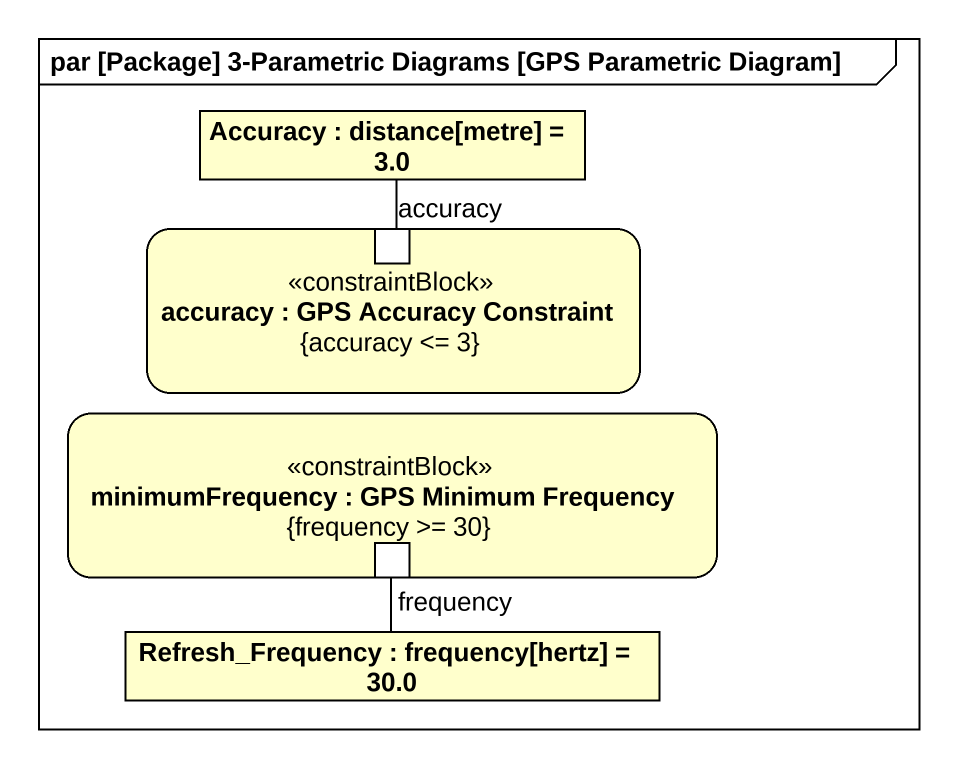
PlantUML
@startuml
mainframe par [Package] 3-Parametric Diagrams [GPS Parametric Diagram]
rectangle "Accuracy : distance[metre] = 3.0" as Accuracy
rectangle "accuracy : GPS Accuracy Constraint\n{accuracy <= 3}" as accuracy <<constraintBlock>> {
  port "accuracy" as accuracy_2
}
rectangle "minimumFrequency : GPS Minimum Frequency\n{frequency >= 30}" as minimumFrequency <<constraintBlock>> {
  port frequency
}
rectangle "Refresh_Frequency : frequency[hertz] = 30.0" as Refresh_Frequency
Accuracy -- accuracy_2
Refresh_Frequency -up- frequency
@enduml
